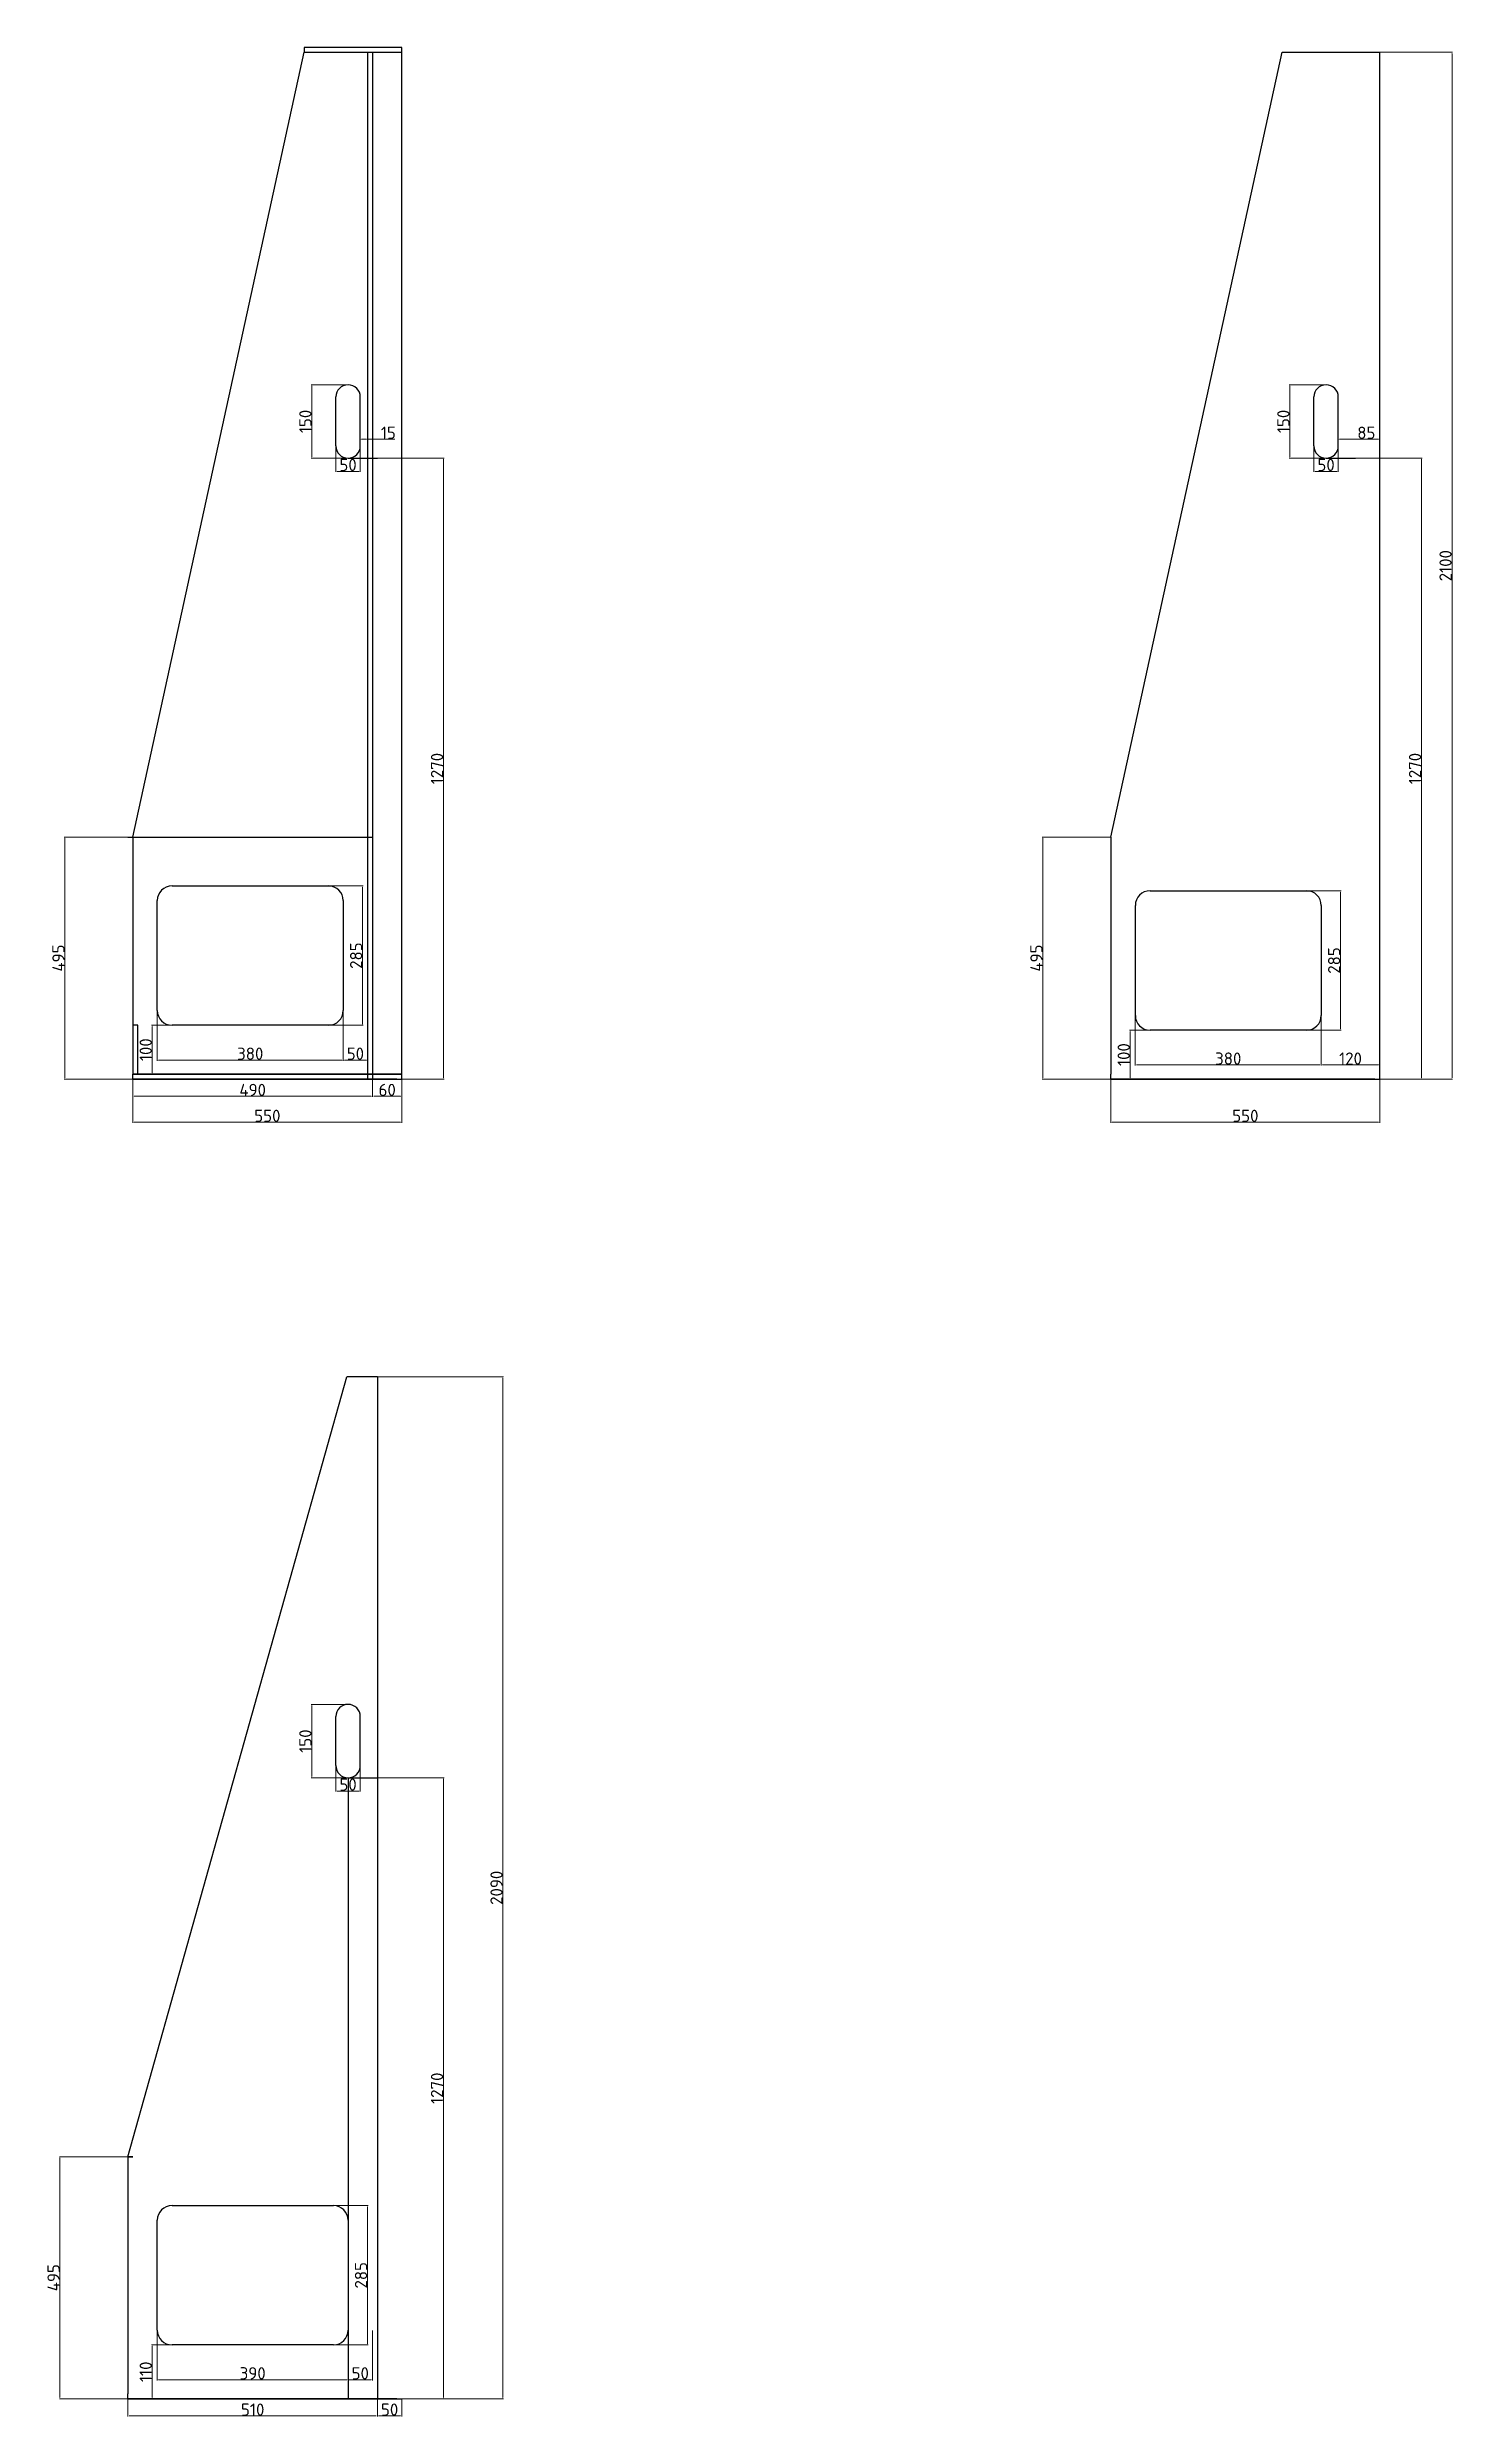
# Model space of a CAD drawing. Header units: inches. Extents: x 13 to 12015, y 11 to 4983.
# Drawn here: x 9142 to 12015, y 97 to 4943 of the extents above; entities that cross this region are included whole.
import ezdxf

# ---------------------------------------------------------------- set-up
doc = ezdxf.new("R2010")
doc.units = ezdxf.units.IN
doc.header["$MEASUREMENT"] = 0
doc.styles.add('Simplex25.085.15', font='isocpeur.ttf', dxfattribs={"height": 2.5})
doc.dimstyles.new('M1.1standart', dxfattribs={"dimtxt": 1, "dimasz": 2.5, "dimexe": 1.25, "dimexo": 0.625, "dimtad": 1, "dimdec": 1, "dimtxsty": 'Simplex25.085.15', "dimcen": 2.5, "dimadec": 0, "dimazin": 0, "dimtfac": 1, "dimtdec": 1, "dimtmove": 0, "dimatfit": 3, "dimldrblk": 'OBLIQUE', "dimfxl": 1.25, "dimlwd": 9, "dimlwe": 9, "dimarcsym": 0})

# ---------------------------------------------------------------- blocks, each defined once
blk = doc.blocks.new('*D93')
at = {"color": 0, "linetype": 'Continuous', "lineweight": 9, "transparency": 16777216}
for p, q in [((9316.4, 3327.5), (9176.7, 3327.5)), ((9177.9, 2835), (9177.9, 3325)), ((9316.4, 2832.5), (9176.7, 2832.5))]:
    blk.add_line(p, q, dxfattribs=at)
at = {"color": 0, "transparency": 16777216}
for points in [[(9177.5, 3325), (9178.4, 3325), (9177.9, 3327.5)], [(9177.5, 2835), (9178.4, 2835), (9177.9, 2832.5)]]:
    blk.add_solid(points, dxfattribs=at)
at = {"layer": 'Defpoints', "color": 0, "transparency": 16777216}
for p in [(9177.9, 3327.5), (9317, 3327.5), (9317, 2832.5)]:
    blk.add_point(p, dxfattribs=at)
at = {"color": 0, "transparency": 16777216, "insert": (9164.8, 3080), "char_height": 2.5, "attachment_point": 5, "rotation": 90, "style": 'Simplex25.085.15'}
blk.add_mtext('{\\H10x;495}', dxfattribs=at)
blk = doc.blocks.new('_Oblique')
at = {"color": 0, "linetype": 'ByBlock', "lineweight": -2}
blk.add_line((-0.5, -0.5), (0.5, 0.5), dxfattribs=at)
blk = doc.blocks.new('*D94')
at = {"color": 0, "linetype": 'Continuous', "lineweight": 9, "transparency": 16777216}
for p, q in [((9367, 2971.9), (9367, 2870.1)), ((9747, 2971.9), (9747, 2870.1)), ((9369.5, 2871.3), (9744.5, 2871.3))]:
    blk.add_line(p, q, dxfattribs=at)
at = {"color": 0, "transparency": 16777216}
for points in [[(9369.5, 2871.7), (9369.5, 2870.9), (9367, 2871.3)], [(9744.5, 2871.7), (9744.5, 2870.9), (9747, 2871.3)]]:
    blk.add_solid(points, dxfattribs=at)
at = {"layer": 'Defpoints', "color": 0, "transparency": 16777216}
for p in [(9367, 2972.5), (9747, 2972.5), (9747, 2871.3)]:
    blk.add_point(p, dxfattribs=at)
at = {"color": 0, "transparency": 16777216, "insert": (9557, 2884.4), "char_height": 2.5, "attachment_point": 5, "style": 'Simplex25.085.15'}
blk.add_mtext('{\\H10x;380}', dxfattribs=at)
blk = doc.blocks.new('*D95')
at = {"color": 0, "linetype": 'Continuous', "lineweight": 9, "transparency": 16777216}
for p, q in [((9717.6, 3227.5), (9787.9, 3227.5)), ((9786.7, 3225), (9786.7, 2945)), ((9717.6, 2942.5), (9787.9, 2942.5))]:
    blk.add_line(p, q, dxfattribs=at)
at = {"color": 0, "transparency": 16777216}
for points in [[(9786.2, 3225), (9787.1, 3225), (9786.7, 3227.5)], [(9786.2, 2945), (9787.1, 2945), (9786.7, 2942.5)]]:
    blk.add_solid(points, dxfattribs=at)
at = {"layer": 'Defpoints', "color": 0, "transparency": 16777216}
for p in [(9717, 3227.5), (9717, 2942.5), (9786.7, 2942.5)]:
    blk.add_point(p, dxfattribs=at)
at = {"color": 0, "transparency": 16777216, "insert": (9773.5, 3085), "char_height": 2.5, "attachment_point": 5, "rotation": 90, "style": 'Simplex25.085.15'}
blk.add_mtext('{\\H10x;285}', dxfattribs=at)
blk = doc.blocks.new('*D96')
at = {"color": 0, "linetype": 'Continuous', "lineweight": 9, "transparency": 16777216}
for p, q in [((9747, 2971.9), (9747, 2870.1)), ((9797, 2971.9), (9797, 2870.1)), ((9749.5, 2871.3), (9794.5, 2871.3))]:
    blk.add_line(p, q, dxfattribs=at)
at = {"color": 0, "transparency": 16777216}
for points in [[(9749.5, 2871.7), (9749.5, 2870.9), (9747, 2871.3)], [(9794.5, 2871.7), (9794.5, 2870.9), (9797, 2871.3)]]:
    blk.add_solid(points, dxfattribs=at)
at = {"layer": 'Defpoints', "color": 0, "transparency": 16777216}
for p in [(9747, 2972.5), (9797, 2972.5), (9797, 2871.3)]:
    blk.add_point(p, dxfattribs=at)
at = {"color": 0, "transparency": 16777216, "insert": (9772, 2884.4), "char_height": 2.5, "attachment_point": 5, "style": 'Simplex25.085.15'}
blk.add_mtext('{\\H10x;50}', dxfattribs=at)
blk = doc.blocks.new('*D97')
at = {"color": 0, "linetype": 'Continuous', "lineweight": 9, "transparency": 16777216}
for p, q in [((9396.4, 2942.5), (9355.2, 2942.5)), ((9356.4, 2940), (9356.4, 2845)), ((9396.4, 2842.5), (9355.2, 2842.5))]:
    blk.add_line(p, q, dxfattribs=at)
at = {"color": 0, "transparency": 16777216}
for points in [[(9356, 2940), (9356.8, 2940), (9356.4, 2942.5)], [(9356, 2845), (9356.8, 2845), (9356.4, 2842.5)]]:
    blk.add_solid(points, dxfattribs=at)
at = {"layer": 'Defpoints', "color": 0, "transparency": 16777216}
for p in [(9397, 2942.5), (9356.4, 2842.5), (9397, 2842.5)]:
    blk.add_point(p, dxfattribs=at)
at = {"color": 0, "transparency": 16777216, "insert": (9343.3, 2892.5), "char_height": 2.5, "attachment_point": 5, "rotation": 90, "style": 'Simplex25.085.15'}
blk.add_mtext('{\\H10x;100}', dxfattribs=at)
blk = doc.blocks.new('*D98')
at = {"color": 0, "linetype": 'Continuous', "lineweight": 9, "transparency": 16777216}
for p, q in [((9317, 2831.9), (9317, 2795.9)), ((9807, 2831.9), (9807, 2795.9)), ((9319.5, 2797.2), (9804.5, 2797.2))]:
    blk.add_line(p, q, dxfattribs=at)
at = {"color": 0, "transparency": 16777216}
for points in [[(9319.5, 2797.6), (9319.5, 2796.7), (9317, 2797.2)], [(9804.5, 2797.6), (9804.5, 2796.7), (9807, 2797.2)]]:
    blk.add_solid(points, dxfattribs=at)
at = {"layer": 'Defpoints', "color": 0, "transparency": 16777216}
for p in [(9317, 2832.5), (9807, 2832.5), (9807, 2797.2)]:
    blk.add_point(p, dxfattribs=at)
at = {"color": 0, "transparency": 16777216, "insert": (9562, 2810.3), "char_height": 2.5, "attachment_point": 5, "style": 'Simplex25.085.15'}
blk.add_mtext('{\\H10x;490}', dxfattribs=at)
blk = doc.blocks.new('*D99')
at = {"color": 0, "linetype": 'Continuous', "lineweight": 9, "transparency": 16777216}
for p, q in [((9807, 2831.9), (9807, 2795.9)), ((9867, 2831.9), (9867, 2795.9)), ((9809.5, 2797.2), (9864.5, 2797.2))]:
    blk.add_line(p, q, dxfattribs=at)
at = {"color": 0, "transparency": 16777216}
for points in [[(9809.5, 2797.6), (9809.5, 2796.7), (9807, 2797.2)], [(9864.5, 2797.6), (9864.5, 2796.7), (9867, 2797.2)]]:
    blk.add_solid(points, dxfattribs=at)
at = {"layer": 'Defpoints', "color": 0, "transparency": 16777216}
for p in [(9807, 2832.5), (9867, 2832.5), (9867, 2797.2)]:
    blk.add_point(p, dxfattribs=at)
at = {"color": 0, "transparency": 16777216, "insert": (9837, 2810.3), "char_height": 2.5, "attachment_point": 5, "style": 'Simplex25.085.15'}
blk.add_mtext('{\\H10x;60}', dxfattribs=at)
blk = doc.blocks.new('*D100')
at = {"color": 0, "linetype": 'Continuous', "lineweight": 9, "transparency": 16777216}
for p, q in [((9756.4, 4252.5), (9681.6, 4252.5)), ((9682.8, 4105), (9682.8, 4250)), ((9756.4, 4102.5), (9681.6, 4102.5))]:
    blk.add_line(p, q, dxfattribs=at)
at = {"color": 0, "transparency": 16777216}
for points in [[(9682.4, 4250), (9683.2, 4250), (9682.8, 4252.5)], [(9682.4, 4105), (9683.2, 4105), (9682.8, 4102.5)]]:
    blk.add_solid(points, dxfattribs=at)
at = {"layer": 'Defpoints', "color": 0, "transparency": 16777216}
for p in [(9682.8, 4252.5), (9757, 4252.5), (9757, 4102.5)]:
    blk.add_point(p, dxfattribs=at)
at = {"color": 0, "transparency": 16777216, "insert": (9669.7, 4177.5), "char_height": 2.5, "attachment_point": 5, "rotation": 90, "style": 'Simplex25.085.15'}
blk.add_mtext('{\\H10x;150}', dxfattribs=at)
blk = doc.blocks.new('*D101')
at = {"color": 0, "linetype": 'Continuous', "lineweight": 9, "transparency": 16777216}
for p, q in [((9732, 4126.9), (9732, 4074.2)), ((9782, 4126.9), (9782, 4074.2)), ((9734.5, 4075.4), (9779.5, 4075.4))]:
    blk.add_line(p, q, dxfattribs=at)
at = {"color": 0, "transparency": 16777216}
for points in [[(9734.5, 4075.9), (9734.5, 4075), (9732, 4075.4)], [(9779.5, 4075.9), (9779.5, 4075), (9782, 4075.4)]]:
    blk.add_solid(points, dxfattribs=at)
at = {"layer": 'Defpoints', "color": 0, "transparency": 16777216}
for p in [(9732, 4127.5), (9782, 4127.5), (9782, 4075.4)]:
    blk.add_point(p, dxfattribs=at)
at = {"color": 0, "transparency": 16777216, "insert": (9757, 4088.6), "char_height": 2.5, "width": 3, "attachment_point": 5, "style": 'Simplex25.085.15'}
blk.add_mtext('{\\H10x;50}', dxfattribs=at)
blk = doc.blocks.new('*D102')
at = {"color": 0, "linetype": 'Continuous', "lineweight": 9, "transparency": 16777216}
for p, q in [((9817.6, 4102.5), (9953.3, 4102.5)), ((9952, 4100), (9952, 2835)), ((9807.6, 2832.5), (9953.3, 2832.5))]:
    blk.add_line(p, q, dxfattribs=at)
at = {"color": 0, "transparency": 16777216}
for points in [[(9951.6, 4100), (9952.4, 4100), (9952, 4102.5)], [(9951.6, 2835), (9952.4, 2835), (9952, 2832.5)]]:
    blk.add_solid(points, dxfattribs=at)
at = {"layer": 'Defpoints', "color": 0, "transparency": 16777216}
for p in [(9817, 4102.5), (9807, 2832.5), (9952, 2832.5)]:
    blk.add_point(p, dxfattribs=at)
at = {"color": 0, "transparency": 16777216, "insert": (9938.9, 3467.5), "char_height": 2.5, "attachment_point": 5, "rotation": 90, "style": 'Simplex25.085.15'}
blk.add_mtext('{\\H10x;1270}', dxfattribs=at)
blk = doc.blocks.new('*D61')
at = {"color": 0, "linetype": 'Continuous', "lineweight": 9, "transparency": 16777216}
for p, q in [((9817.6, 2223.5), (10074.9, 2223.5)), ((10073.6, 2221), (10073.6, 136)), ((9867.6, 133.5), (10074.9, 133.5))]:
    blk.add_line(p, q, dxfattribs=at)
at = {"color": 0, "transparency": 16777216}
for points in [[(10073.2, 2221), (10074, 2221), (10073.6, 2223.5)], [(10073.2, 136), (10074, 136), (10073.6, 133.5)]]:
    blk.add_solid(points, dxfattribs=at)
at = {"layer": 'Defpoints', "color": 0, "transparency": 16777216}
for p in [(9817, 2223.5), (9867, 133.5), (10073.6, 133.5)]:
    blk.add_point(p, dxfattribs=at)
at = {"color": 0, "transparency": 16777216, "insert": (10060.5, 1178.5), "char_height": 2.5, "attachment_point": 5, "rotation": 90, "style": 'Simplex25.085.15'}
blk.add_mtext('{\\H10x;2090}', dxfattribs=at)
blk = doc.blocks.new('*D65')
at = {"color": 0, "linetype": 'Continuous', "lineweight": 9, "transparency": 16777216}
for p, q in [((9306.4, 628.5), (9166.7, 628.5)), ((9167.9, 136), (9167.9, 626)), ((9306.4, 133.5), (9166.7, 133.5))]:
    blk.add_line(p, q, dxfattribs=at)
at = {"color": 0, "transparency": 16777216}
for points in [[(9167.5, 626), (9168.4, 626), (9167.9, 628.5)], [(9167.5, 136), (9168.4, 136), (9167.9, 133.5)]]:
    blk.add_solid(points, dxfattribs=at)
at = {"layer": 'Defpoints', "color": 0, "transparency": 16777216}
for p in [(9167.9, 628.5), (9307, 628.5), (9307, 133.5)]:
    blk.add_point(p, dxfattribs=at)
at = {"color": 0, "transparency": 16777216, "insert": (9154.8, 381), "char_height": 2.5, "attachment_point": 5, "rotation": 90, "style": 'Simplex25.085.15'}
blk.add_mtext('{\\H10x;495}', dxfattribs=at)
blk = doc.blocks.new('*D66')
at = {"color": 0, "linetype": 'Continuous', "lineweight": 9, "transparency": 16777216}
for p, q in [((9367, 272.9), (9367, 171.1)), ((9757, 272.9), (9757, 171.1)), ((9369.5, 172.3), (9754.5, 172.3))]:
    blk.add_line(p, q, dxfattribs=at)
at = {"color": 0, "transparency": 16777216}
for points in [[(9369.5, 172.8), (9369.5, 171.9), (9367, 172.3)], [(9754.5, 172.8), (9754.5, 171.9), (9757, 172.3)]]:
    blk.add_solid(points, dxfattribs=at)
at = {"layer": 'Defpoints', "color": 0, "transparency": 16777216}
for p in [(9367, 273.5), (9757, 273.5), (9757, 172.3)]:
    blk.add_point(p, dxfattribs=at)
at = {"color": 0, "transparency": 16777216, "insert": (9562, 185.5), "char_height": 2.5, "attachment_point": 5, "style": 'Simplex25.085.15'}
blk.add_mtext('{\\H10x;390}', dxfattribs=at)
blk = doc.blocks.new('*D67')
at = {"color": 0, "linetype": 'Continuous', "lineweight": 9, "transparency": 16777216}
for p, q in [((9727.6, 528.5), (9797.9, 528.5)), ((9796.7, 526), (9796.7, 246)), ((9727.6, 243.5), (9797.9, 243.5))]:
    blk.add_line(p, q, dxfattribs=at)
at = {"color": 0, "transparency": 16777216}
for points in [[(9796.2, 526), (9797.1, 526), (9796.7, 528.5)], [(9796.2, 246), (9797.1, 246), (9796.7, 243.5)]]:
    blk.add_solid(points, dxfattribs=at)
at = {"layer": 'Defpoints', "color": 0, "transparency": 16777216}
for p in [(9727, 528.5), (9727, 243.5), (9796.7, 243.5)]:
    blk.add_point(p, dxfattribs=at)
at = {"color": 0, "transparency": 16777216, "insert": (9783.5, 386), "char_height": 2.5, "attachment_point": 5, "rotation": 90, "style": 'Simplex25.085.15'}
blk.add_mtext('{\\H10x;285}', dxfattribs=at)
blk = doc.blocks.new('*D68')
at = {"color": 0, "linetype": 'Continuous', "lineweight": 9, "transparency": 16777216}
for p, q in [((9757, 272.9), (9757, 171.1)), ((9807, 272.9), (9807, 171.1)), ((9759.5, 172.3), (9804.5, 172.3))]:
    blk.add_line(p, q, dxfattribs=at)
at = {"color": 0, "transparency": 16777216}
for points in [[(9759.5, 172.8), (9759.5, 171.9), (9757, 172.3)], [(9804.5, 172.8), (9804.5, 171.9), (9807, 172.3)]]:
    blk.add_solid(points, dxfattribs=at)
at = {"layer": 'Defpoints', "color": 0, "transparency": 16777216}
for p in [(9757, 273.5), (9807, 273.5), (9807, 172.3)]:
    blk.add_point(p, dxfattribs=at)
at = {"color": 0, "transparency": 16777216, "insert": (9782, 185.5), "char_height": 2.5, "attachment_point": 5, "style": 'Simplex25.085.15'}
blk.add_mtext('{\\H10x;50}', dxfattribs=at)
blk = doc.blocks.new('*D69')
at = {"color": 0, "linetype": 'Continuous', "lineweight": 9, "transparency": 16777216}
for p, q in [((9396.4, 243.5), (9355.2, 243.5)), ((9356.4, 241), (9356.4, 136)), ((9396.4, 133.5), (9355.2, 133.5))]:
    blk.add_line(p, q, dxfattribs=at)
at = {"color": 0, "transparency": 16777216}
for points in [[(9356, 241), (9356.8, 241), (9356.4, 243.5)], [(9356, 136), (9356.8, 136), (9356.4, 133.5)]]:
    blk.add_solid(points, dxfattribs=at)
at = {"layer": 'Defpoints', "color": 0, "transparency": 16777216}
for p in [(9397, 243.5), (9356.4, 133.5), (9397, 133.5)]:
    blk.add_point(p, dxfattribs=at)
at = {"color": 0, "transparency": 16777216, "insert": (9343.3, 188.5), "char_height": 2.5, "attachment_point": 5, "rotation": 90, "style": 'Simplex25.085.15'}
blk.add_mtext('{\\H10x;110}', dxfattribs=at)
blk = doc.blocks.new('*D70')
at = {"color": 0, "linetype": 'Continuous', "lineweight": 9, "transparency": 16777216}
for p, q in [((9307, 132.9), (9307, 96.9)), ((9309.5, 98.2), (9814.5, 98.2)), ((9817, 132.9), (9817, 96.9))]:
    blk.add_line(p, q, dxfattribs=at)
at = {"color": 0, "transparency": 16777216}
for points in [[(9309.5, 98.6), (9309.5, 97.8), (9307, 98.2)], [(9814.5, 98.6), (9814.5, 97.8), (9817, 98.2)]]:
    blk.add_solid(points, dxfattribs=at)
at = {"layer": 'Defpoints', "color": 0, "transparency": 16777216}
for p in [(9307, 133.5), (9817, 133.5), (9817, 98.2)]:
    blk.add_point(p, dxfattribs=at)
at = {"color": 0, "transparency": 16777216, "insert": (9562, 111.3), "char_height": 2.5, "attachment_point": 5, "style": 'Simplex25.085.15'}
blk.add_mtext('{\\H10x;510}', dxfattribs=at)
blk = doc.blocks.new('*D62')
at = {"color": 0, "linetype": 'Continuous', "lineweight": 9, "transparency": 16777216}
for p, q in [((9817, 132.9), (9817, 96.9)), ((9819.5, 98.2), (9864.5, 98.2)), ((9867, 132.9), (9867, 96.9))]:
    blk.add_line(p, q, dxfattribs=at)
at = {"color": 0, "transparency": 16777216}
for points in [[(9819.5, 98.6), (9819.5, 97.8), (9817, 98.2)], [(9864.5, 98.6), (9864.5, 97.8), (9867, 98.2)]]:
    blk.add_solid(points, dxfattribs=at)
at = {"layer": 'Defpoints', "color": 0, "transparency": 16777216}
for p in [(9817, 133.5), (9867, 133.5), (9867, 98.2)]:
    blk.add_point(p, dxfattribs=at)
at = {"color": 0, "transparency": 16777216, "insert": (9842, 111.3), "char_height": 2.5, "attachment_point": 5, "style": 'Simplex25.085.15'}
blk.add_mtext('{\\H10x;50}', dxfattribs=at)
blk = doc.blocks.new('*D71')
at = {"color": 0, "linetype": 'Continuous', "lineweight": 9, "transparency": 16777216}
for p, q in [((9756.4, 1553.5), (9681.6, 1553.5)), ((9682.8, 1406), (9682.8, 1551)), ((9756.4, 1403.5), (9681.6, 1403.5))]:
    blk.add_line(p, q, dxfattribs=at)
at = {"color": 0, "transparency": 16777216}
for points in [[(9682.4, 1551), (9683.2, 1551), (9682.8, 1553.5)], [(9682.4, 1406), (9683.2, 1406), (9682.8, 1403.5)]]:
    blk.add_solid(points, dxfattribs=at)
at = {"layer": 'Defpoints', "color": 0, "transparency": 16777216}
for p in [(9682.8, 1553.5), (9757, 1553.5), (9757, 1403.5)]:
    blk.add_point(p, dxfattribs=at)
at = {"color": 0, "transparency": 16777216, "insert": (9669.7, 1478.5), "char_height": 2.5, "attachment_point": 5, "rotation": 90, "style": 'Simplex25.085.15'}
blk.add_mtext('{\\H10x;150}', dxfattribs=at)
blk = doc.blocks.new('*D72')
at = {"color": 0, "linetype": 'Continuous', "lineweight": 9, "transparency": 16777216}
for p, q in [((9732, 1427.9), (9732, 1375.2)), ((9782, 1427.9), (9782, 1375.2)), ((9734.5, 1376.4), (9779.5, 1376.4))]:
    blk.add_line(p, q, dxfattribs=at)
at = {"color": 0, "transparency": 16777216}
for points in [[(9734.5, 1376.9), (9734.5, 1376), (9732, 1376.4)], [(9779.5, 1376.9), (9779.5, 1376), (9782, 1376.4)]]:
    blk.add_solid(points, dxfattribs=at)
at = {"layer": 'Defpoints', "color": 0, "transparency": 16777216}
for p in [(9732, 1428.5), (9782, 1428.5), (9782, 1376.4)]:
    blk.add_point(p, dxfattribs=at)
at = {"color": 0, "transparency": 16777216, "insert": (9757, 1389.6), "char_height": 2.5, "width": 3, "attachment_point": 5, "style": 'Simplex25.085.15'}
blk.add_mtext('{\\H10x;50}', dxfattribs=at)
blk = doc.blocks.new('*D73')
at = {"color": 0, "linetype": 'Continuous', "lineweight": 9, "transparency": 16777216}
for p, q in [((9817.6, 1403.5), (9953.3, 1403.5)), ((9952, 1401), (9952, 136)), ((9817.6, 133.5), (9953.3, 133.5))]:
    blk.add_line(p, q, dxfattribs=at)
at = {"color": 0, "transparency": 16777216}
for points in [[(9951.6, 1401), (9952.4, 1401), (9952, 1403.5)], [(9951.6, 136), (9952.4, 136), (9952, 133.5)]]:
    blk.add_solid(points, dxfattribs=at)
at = {"layer": 'Defpoints', "color": 0, "transparency": 16777216}
for p in [(9817, 1403.5), (9817, 133.5), (9952, 133.5)]:
    blk.add_point(p, dxfattribs=at)
at = {"color": 0, "transparency": 16777216, "insert": (9938.9, 768.5), "char_height": 2.5, "attachment_point": 5, "rotation": 90, "style": 'Simplex25.085.15'}
blk.add_mtext('{\\H10x;1270}', dxfattribs=at)
blk = doc.blocks.new('*D74')
at = {"color": 0, "linetype": 'Continuous', "lineweight": 9, "transparency": 16777216}
for p, q in [((9317, 2831.9), (9317, 2743)), ((9867, 2831.9), (9867, 2743)), ((9319.5, 2744.2), (9864.5, 2744.2))]:
    blk.add_line(p, q, dxfattribs=at)
at = {"color": 0, "transparency": 16777216}
for points in [[(9319.5, 2744.6), (9319.5, 2743.8), (9317, 2744.2)], [(9864.5, 2744.6), (9864.5, 2743.8), (9867, 2744.2)]]:
    blk.add_solid(points, dxfattribs=at)
at = {"layer": 'Defpoints', "color": 0, "transparency": 16777216}
for p in [(9317, 2832.5), (9867, 2832.5), (9867, 2744.2)]:
    blk.add_point(p, dxfattribs=at)
at = {"color": 0, "transparency": 16777216, "insert": (9592, 2757.4), "char_height": 2.5, "attachment_point": 5, "style": 'Simplex25.085.15'}
blk.add_mtext('{\\H10x;550}', dxfattribs=at)
blk = doc.blocks.new('*D75')
at = {"color": 0, "linetype": 'Continuous', "lineweight": 9, "transparency": 16777216}
for p, q in [((9782, 4128.1), (9782, 4142.4)), ((9784.5, 4141.1), (9794.5, 4141.1)), ((9797, 4128.1), (9797, 4142.4)), ((9797, 4141.1), (9852.4, 4141.1))]:
    blk.add_line(p, q, dxfattribs=at)
at = {"color": 0, "transparency": 16777216}
for points in [[(9784.5, 4141.6), (9784.5, 4140.7), (9782, 4141.1)], [(9794.5, 4141.6), (9794.5, 4140.7), (9797, 4141.1)]]:
    blk.add_solid(points, dxfattribs=at)
at = {"layer": 'Defpoints', "color": 0, "transparency": 16777216}
for p in [(9782, 4127.5), (9797, 4141.1), (9797, 4127.5)]:
    blk.add_point(p, dxfattribs=at)
at = {"color": 0, "transparency": 16777216, "insert": (9839.3, 4154.3), "char_height": 2.5, "attachment_point": 5, "style": 'Simplex25.085.15'}
blk.add_mtext('{\\H10x;15}', dxfattribs=at)
blk = doc.blocks.new('*D76')
at = {"color": 0, "linetype": 'Continuous', "lineweight": 9, "transparency": 16777216}
for p, q in [((11316.1, 3327.5), (11176.4, 3327.5)), ((11177.6, 2835), (11177.6, 3325)), ((11316.1, 2832.5), (11176.4, 2832.5))]:
    blk.add_line(p, q, dxfattribs=at)
at = {"color": 0, "transparency": 16777216}
for points in [[(11177.2, 3325), (11178, 3325), (11177.6, 3327.5)], [(11177.2, 2835), (11178, 2835), (11177.6, 2832.5)]]:
    blk.add_solid(points, dxfattribs=at)
at = {"layer": 'Defpoints', "color": 0, "transparency": 16777216}
for p in [(11177.6, 3327.5), (11316.7, 3327.5), (11316.7, 2832.5)]:
    blk.add_point(p, dxfattribs=at)
at = {"color": 0, "transparency": 16777216, "insert": (11164.5, 3080), "char_height": 2.5, "attachment_point": 5, "rotation": 90, "style": 'Simplex25.085.15'}
blk.add_mtext('{\\H10x;495}', dxfattribs=at)
blk = doc.blocks.new('*D77')
at = {"color": 0, "linetype": 'Continuous', "lineweight": 9, "transparency": 16777216}
for p, q in [((11366.7, 2961.9), (11366.7, 2860.1)), ((11746.7, 2961.9), (11746.7, 2860.1)), ((11369.2, 2861.3), (11744.2, 2861.3))]:
    blk.add_line(p, q, dxfattribs=at)
at = {"color": 0, "transparency": 16777216}
for points in [[(11369.2, 2861.7), (11369.2, 2860.9), (11366.7, 2861.3)], [(11744.2, 2861.7), (11744.2, 2860.9), (11746.7, 2861.3)]]:
    blk.add_solid(points, dxfattribs=at)
at = {"layer": 'Defpoints', "color": 0, "transparency": 16777216}
for p in [(11366.7, 2962.5), (11746.7, 2962.5), (11746.7, 2861.3)]:
    blk.add_point(p, dxfattribs=at)
at = {"color": 0, "transparency": 16777216, "insert": (11556.7, 2874.4), "char_height": 2.5, "attachment_point": 5, "style": 'Simplex25.085.15'}
blk.add_mtext('{\\H10x;380}', dxfattribs=at)
blk = doc.blocks.new('*D78')
at = {"color": 0, "linetype": 'Continuous', "lineweight": 9, "transparency": 16777216}
for p, q in [((11717.3, 3217.5), (11787.6, 3217.5)), ((11786.4, 3215), (11786.4, 2935)), ((11717.3, 2932.5), (11787.6, 2932.5))]:
    blk.add_line(p, q, dxfattribs=at)
at = {"color": 0, "transparency": 16777216}
for points in [[(11785.9, 3215), (11786.8, 3215), (11786.4, 3217.5)], [(11785.9, 2935), (11786.8, 2935), (11786.4, 2932.5)]]:
    blk.add_solid(points, dxfattribs=at)
at = {"layer": 'Defpoints', "color": 0, "transparency": 16777216}
for p in [(11716.7, 3217.5), (11716.7, 2932.5), (11786.4, 2932.5)]:
    blk.add_point(p, dxfattribs=at)
at = {"color": 0, "transparency": 16777216, "insert": (11773.2, 3075), "char_height": 2.5, "attachment_point": 5, "rotation": 90, "style": 'Simplex25.085.15'}
blk.add_mtext('{\\H10x;285}', dxfattribs=at)
blk = doc.blocks.new('*D79')
at = {"color": 0, "linetype": 'Continuous', "lineweight": 9, "transparency": 16777216}
for p, q in [((11746.7, 2961.9), (11746.7, 2860.1)), ((11866.7, 2961.9), (11866.7, 2860.1)), ((11749.2, 2861.3), (11864.2, 2861.3))]:
    blk.add_line(p, q, dxfattribs=at)
at = {"color": 0, "transparency": 16777216}
for points in [[(11749.2, 2861.7), (11749.2, 2860.9), (11746.7, 2861.3)], [(11864.2, 2861.7), (11864.2, 2860.9), (11866.7, 2861.3)]]:
    blk.add_solid(points, dxfattribs=at)
at = {"layer": 'Defpoints', "color": 0, "transparency": 16777216}
for p in [(11746.7, 2962.5), (11866.7, 2962.5), (11866.7, 2861.3)]:
    blk.add_point(p, dxfattribs=at)
at = {"color": 0, "transparency": 16777216, "insert": (11806.7, 2874.4), "char_height": 2.5, "attachment_point": 5, "style": 'Simplex25.085.15'}
blk.add_mtext('{\\H10x;120}', dxfattribs=at)
blk = doc.blocks.new('*D80')
at = {"color": 0, "linetype": 'Continuous', "lineweight": 9, "transparency": 16777216}
for p, q in [((11396.1, 2932.5), (11354.8, 2932.5)), ((11356.1, 2930), (11356.1, 2835)), ((11396.1, 2832.5), (11354.8, 2832.5))]:
    blk.add_line(p, q, dxfattribs=at)
at = {"color": 0, "transparency": 16777216}
for points in [[(11355.7, 2930), (11356.5, 2930), (11356.1, 2932.5)], [(11355.7, 2835), (11356.5, 2835), (11356.1, 2832.5)]]:
    blk.add_solid(points, dxfattribs=at)
at = {"layer": 'Defpoints', "color": 0, "transparency": 16777216}
for p in [(11396.7, 2932.5), (11356.1, 2832.5), (11396.7, 2832.5)]:
    blk.add_point(p, dxfattribs=at)
at = {"color": 0, "transparency": 16777216, "insert": (11343, 2882.5), "char_height": 2.5, "attachment_point": 5, "rotation": 90, "style": 'Simplex25.085.15'}
blk.add_mtext('{\\H10x;100}', dxfattribs=at)
blk = doc.blocks.new('*D81')
at = {"color": 0, "linetype": 'Continuous', "lineweight": 9, "transparency": 16777216}
for p, q in [((11756.1, 4252.5), (11681.3, 4252.5)), ((11682.5, 4105), (11682.5, 4250)), ((11756.1, 4102.5), (11681.3, 4102.5))]:
    blk.add_line(p, q, dxfattribs=at)
at = {"color": 0, "transparency": 16777216}
for points in [[(11682.1, 4250), (11682.9, 4250), (11682.5, 4252.5)], [(11682.1, 4105), (11682.9, 4105), (11682.5, 4102.5)]]:
    blk.add_solid(points, dxfattribs=at)
at = {"layer": 'Defpoints', "color": 0, "transparency": 16777216}
for p in [(11682.5, 4252.5), (11756.7, 4252.5), (11756.7, 4102.5)]:
    blk.add_point(p, dxfattribs=at)
at = {"color": 0, "transparency": 16777216, "insert": (11669.4, 4177.5), "char_height": 2.5, "attachment_point": 5, "rotation": 90, "style": 'Simplex25.085.15'}
blk.add_mtext('{\\H10x;150}', dxfattribs=at)
blk = doc.blocks.new('*D82')
at = {"color": 0, "linetype": 'Continuous', "lineweight": 9, "transparency": 16777216}
for p, q in [((11731.7, 4126.9), (11731.7, 4074.2)), ((11781.7, 4126.9), (11781.7, 4074.2)), ((11734.2, 4075.4), (11779.2, 4075.4))]:
    blk.add_line(p, q, dxfattribs=at)
at = {"color": 0, "transparency": 16777216}
for points in [[(11734.2, 4075.9), (11734.2, 4075), (11731.7, 4075.4)], [(11779.2, 4075.9), (11779.2, 4075), (11781.7, 4075.4)]]:
    blk.add_solid(points, dxfattribs=at)
at = {"layer": 'Defpoints', "color": 0, "transparency": 16777216}
for p in [(11731.7, 4127.5), (11781.7, 4127.5), (11781.7, 4075.4)]:
    blk.add_point(p, dxfattribs=at)
at = {"color": 0, "transparency": 16777216, "insert": (11756.7, 4088.6), "char_height": 2.5, "width": 3, "attachment_point": 5, "style": 'Simplex25.085.15'}
blk.add_mtext('{\\H10x;50}', dxfattribs=at)
blk = doc.blocks.new('*D83')
at = {"color": 0, "linetype": 'Continuous', "lineweight": 9, "transparency": 16777216}
for p, q in [((11817.3, 4102.5), (11953, 4102.5)), ((11951.7, 4100), (11951.7, 2835)), ((11807.3, 2832.5), (11953, 2832.5))]:
    blk.add_line(p, q, dxfattribs=at)
at = {"color": 0, "transparency": 16777216}
for points in [[(11951.3, 4100), (11952.1, 4100), (11951.7, 4102.5)], [(11951.3, 2835), (11952.1, 2835), (11951.7, 2832.5)]]:
    blk.add_solid(points, dxfattribs=at)
at = {"layer": 'Defpoints', "color": 0, "transparency": 16777216}
for p in [(11816.7, 4102.5), (11806.7, 2832.5), (11951.7, 2832.5)]:
    blk.add_point(p, dxfattribs=at)
at = {"color": 0, "transparency": 16777216, "insert": (11938.6, 3467.5), "char_height": 2.5, "attachment_point": 5, "rotation": 90, "style": 'Simplex25.085.15'}
blk.add_mtext('{\\H10x;1270}', dxfattribs=at)
blk = doc.blocks.new('*D84')
at = {"color": 0, "linetype": 'Continuous', "lineweight": 9, "transparency": 16777216}
for p, q in [((11316.7, 2831.9), (11316.7, 2743)), ((11866.7, 2831.9), (11866.7, 2743)), ((11319.2, 2744.2), (11864.2, 2744.2))]:
    blk.add_line(p, q, dxfattribs=at)
at = {"color": 0, "transparency": 16777216}
for points in [[(11319.2, 2744.6), (11319.2, 2743.8), (11316.7, 2744.2)], [(11864.2, 2744.6), (11864.2, 2743.8), (11866.7, 2744.2)]]:
    blk.add_solid(points, dxfattribs=at)
at = {"layer": 'Defpoints', "color": 0, "transparency": 16777216}
for p in [(11316.7, 2832.5), (11866.7, 2832.5), (11866.7, 2744.2)]:
    blk.add_point(p, dxfattribs=at)
at = {"color": 0, "transparency": 16777216, "insert": (11591.7, 2757.4), "char_height": 2.5, "attachment_point": 5, "style": 'Simplex25.085.15'}
blk.add_mtext('{\\H10x;550}', dxfattribs=at)
blk = doc.blocks.new('*D85')
at = {"color": 0, "linetype": 'Continuous', "lineweight": 9, "transparency": 16777216}
for p, q in [((11781.7, 4128.1), (11781.7, 4142.4)), ((11784.2, 4141.1), (11864.2, 4141.1)), ((11866.7, 4128.1), (11866.7, 4142.4))]:
    blk.add_line(p, q, dxfattribs=at)
at = {"color": 0, "transparency": 16777216}
for points in [[(11784.2, 4141.6), (11784.2, 4140.7), (11781.7, 4141.1)], [(11864.2, 4141.6), (11864.2, 4140.7), (11866.7, 4141.1)]]:
    blk.add_solid(points, dxfattribs=at)
at = {"layer": 'Defpoints', "color": 0, "transparency": 16777216}
for p in [(11781.7, 4127.5), (11866.7, 4141.1), (11866.7, 4127.5)]:
    blk.add_point(p, dxfattribs=at)
at = {"color": 0, "transparency": 16777216, "insert": (11839, 4154.3), "char_height": 2.5, "attachment_point": 5, "style": 'Simplex25.085.15'}
blk.add_mtext('{\\H10x;85}', dxfattribs=at)
blk = doc.blocks.new('*D86')
at = {"color": 0, "linetype": 'Continuous', "lineweight": 9, "transparency": 16777216}
for p, q in [((11867.3, 4932.5), (12015.4, 4932.5)), ((12014.2, 2835), (12014.2, 4930)), ((11867.3, 2832.5), (12015.4, 2832.5))]:
    blk.add_line(p, q, dxfattribs=at)
at = {"color": 0, "transparency": 16777216}
for points in [[(12013.7, 4930), (12014.6, 4930), (12014.2, 4932.5)], [(12013.7, 2835), (12014.6, 2835), (12014.2, 2832.5)]]:
    blk.add_solid(points, dxfattribs=at)
at = {"layer": 'Defpoints', "color": 0, "transparency": 16777216}
for p in [(11866.7, 4932.5), (12014.2, 4932.5), (11866.7, 2832.5)]:
    blk.add_point(p, dxfattribs=at)
at = {"color": 0, "transparency": 16777216, "insert": (12001, 3882.5), "char_height": 2.5, "attachment_point": 5, "rotation": 90, "style": 'Simplex25.085.15'}
blk.add_mtext('{\\H10x;2100}', dxfattribs=at)

msp = doc.modelspace()

# ---------------------------------------------------------------- linework, layer by layer
at = {"color": 30, "true_color": 0xf8991e}
for p, q in [((9867.00671, 4942.50775), (9667.00671, 4942.50775)), ((9667.00671, 4942.50775), (9667.00671, 4932.50775)), ((9867.00671, 4932.50775), (9867.00671, 4942.50775)), ((9317.00671, 3327.50775), (9667.00671, 4932.50775)), ((9667.00671, 4932.50775), (9867.00671, 4932.50775)), ((9797.00671, 4932.50775), (9797.00671, 2832.50775)), ((9807.00671, 4932.50775), (9807.00671, 2832.50775)), ((9867.00671, 2842.50775), (9867.00671, 4932.50775)), ((11316.70575, 3327.50775), (11666.70575, 4932.50775)), ((11666.70575, 4932.50775), (11866.70575, 4932.50775)), ((11866.70575, 2842.50775), (11866.70575, 4932.50775)), ((9732.00671, 4177.50775), (9732.00671, 4227.50775)), ((9782.00671, 4177.50775), (9782.00671, 4227.50775)), ((11731.70575, 4177.50775), (11731.70575, 4227.50775)), ((11781.70575, 4177.50775), (11781.70575, 4227.50775)), ((9732.00671, 4127.50775), (9732.00671, 4177.50775)), ((9782.00671, 4127.50775), (9782.00671, 4177.50775)), ((11731.70575, 4127.50775), (11731.70575, 4177.50775)), ((11781.70575, 4127.50775), (11781.70575, 4177.50775)), ((9307.00671, 3327.50775), (9807.00671, 3327.50775)), ((9317.00671, 3327.50775), (9317.00671, 2942.50775)), ((11316.70575, 3327.50775), (11316.70575, 2842.50775)), ((9317.00671, 2832.50775), (9317.00671, 2842.50775)), ((9867.00671, 2842.50775), (9807.00671, 2842.50775)), ((9807.00671, 2832.50775), (9867.00671, 2832.50775)), ((9857.00671, 2832.50775), (9867.00671, 2832.50775)), ((9867.00671, 2832.50775), (9867.00671, 2842.50775)), ((9867.00671, 2832.50775), (9867.00671, 2842.50775)), ((11316.70575, 2832.50775), (11316.70575, 2842.50775)), ((11806.70575, 2832.50775), (11866.70575, 2832.50775)), ((11856.70575, 2832.50775), (11866.70575, 2832.50775)), ((11866.70575, 2832.50775), (11866.70575, 2842.50775)), ((11866.70575, 2832.50775), (11866.70575, 2842.50775)), ((9307.00671, 628.52043), (9754.20298, 2223.52043)), ((9817.00671, 2223.52043), (9754.20298, 2223.52043)), ((9817.00671, 2223.52043), (9817.00671, 133.52043)), ((9817.00671, 2223.52043), (9817.00671, 133.52043)), ((9732.00671, 1478.52043), (9732.00671, 1528.52043)), ((9782.00671, 1478.52043), (9782.00671, 1528.52043)), ((9732.00671, 1428.52043), (9732.00671, 1478.52043)), ((9782.00671, 1428.52043), (9782.00671, 1478.52043)), ((9307.00671, 628.52043), (9317.00671, 628.52043)), ((9307.00671, 133.52043), (9307.00671, 143.52043)), ((9857.00671, 133.52043), (9867.00671, 133.52043))]:
    msp.add_line(p, q, dxfattribs=at)
for p, q in [((9757.00671, 4102.50775), (9817.00671, 4102.50775)), ((11756.70575, 4102.50775), (11816.70575, 4102.50775)), ((9757.00671, 1403.52043), (9817.00671, 1403.52043)), ((9757.00671, 1403.52043), (9757.00671, 133.52043)), ((9807.00671, 133.52043), (9817.00671, 133.52043))]:
    msp.add_line(p, q)
for points in [[(9397.00671, 3227.50775), (9727.00671, 3227.50775)], [(11396.70575, 3217.50775), (11726.70575, 3217.50775)], [(9367.00671, 2972.50775), (9367.00671, 3197.50775)], [(9747.00671, 3197.50775), (9747.00671, 2972.50775)], [(11366.70575, 2962.50775), (11366.70575, 3187.50775)], [(11746.70575, 3187.50775), (11746.70575, 2962.50775)], [(9727.00671, 2942.50775), (9397.00671, 2942.50775)], [(11726.70575, 2932.50775), (11396.70575, 2932.50775)], [(9317.00671, 628.52043), (9307.00671, 628.52043), (9307.00671, 143.52043)], [(9367.00671, 273.52043), (9367.00671, 498.52043)], [(9397.00671, 528.52043), (9727.00671, 528.52043)], [(9757.00671, 498.52043), (9757.00671, 273.52043)], [(9727.00671, 243.52043), (9397.00671, 243.52043)]]:
    msp.add_lwpolyline(points, dxfattribs=at)
for points in [[(9397.00671, 3227.50775), (9397.00671, 3227.50775), (9397.00671, 3227.50775), (9397.00671, 3227.50775)], [(11396.70575, 3217.50775), (11396.70575, 3217.50775), (11396.70575, 3217.50775), (11396.70575, 3217.50775)], [(9317.00671, 2842.50775), (9327.00671, 2842.50775), (9327.00671, 2942.50775), (9317.00671, 2942.50775)], [(9867.00671, 2842.50775), (9317.00671, 2842.50775), (9317.00671, 2842.50775), (9867.00671, 2842.50775)], [(9857.00671, 2832.50775), (9317.00671, 2832.50775), (9317.00671, 2832.50775), (9857.00671, 2832.50775)], [(11856.70575, 2832.50775), (11316.70575, 2832.50775), (11316.70575, 2832.50775), (11856.70575, 2832.50775)], [(9397.00671, 528.52043), (9397.00671, 528.52043), (9397.00671, 528.52043), (9397.00671, 528.52043)], [(9857.00671, 133.52043), (9307.00671, 133.52043), (9307.00671, 133.52043), (9857.00671, 133.52043)]]:
    msp.add_lwpolyline(points, close=True, dxfattribs=at)
for centre, radius, start, end in [((9757.00671, 4227.50775), 25, 0, 180), ((11756.70575, 4227.50775), 25, 0, 180), ((9757.00671, 4127.50775), 25, 180, 0), ((11756.70575, 4127.50775), 25, 180, 0), ((9397.00671, 3197.50775), 30, 90, 180), ((9717.00671, 3197.50775), 30, 0, 90), ((11396.70575, 3187.50775), 30, 90, 180), ((11716.70575, 3187.50775), 30, 0, 90), ((9397.00671, 2972.50775), 30, 180, 270), ((9717.00671, 2972.50775), 30, 270, 0), ((11396.70575, 2962.50775), 30, 180, 270), ((11716.70575, 2962.50775), 30, 270, 0), ((9757.00671, 1528.52043), 25, 0, 180), ((9757.00671, 1428.52043), 25, 180, 0), ((9397.00671, 498.52043), 30, 90, 180), ((9727.00671, 498.52043), 30, 0, 90), ((9397.00671, 273.52043), 30, 180, 270), ((9727.00671, 273.52043), 30, 270, 0)]:
    msp.add_arc(centre, radius, start, end, dxfattribs=at)

# ---------------------------------------------------------------- dimensions: what is measured, and where the dimension line sits
dim = msp.add_linear_dim(base=(12014.16479, 4932.50775), p1=(11866.70575, 2832.50775), p2=(11866.70575, 4932.50775), angle=90, text='{\\H10x;<>}', dimstyle='M1.1standart', override={"dimarcsym": 1})
dim.commit()
dim.dimension.update_dxf_attribs({"geometry": '*D86', "text_midpoint": (12014.16479, 3882.50775), "dimtype": 160})
for base, p1, p2, picture, middle in [((9682.82514, 4252.50775), (9757.00671, 4102.50775), (9757.00671, 4252.50775), '*D100', (9669.70014, 4177.50775)), ((11682.52418, 4252.50775), (11756.70575, 4102.50775), (11756.70575, 4252.50775), '*D81', (11669.39918, 4177.50775)), ((9952.02034, 2832.50775), (9817.00671, 4102.50775), (9807.00671, 2832.50775), '*D102', (9938.89534, 3467.50775)), ((11951.71938, 2832.50775), (11816.70575, 4102.50775), (11806.70575, 2832.50775), '*D83', (11938.59438, 3467.50775)), ((9177.93364, 3327.50775), (9317.00671, 2832.50775), (9317.00671, 3327.50775), '*D93', (9164.80864, 3080.00775)), ((11177.63268, 3327.50775), (11316.70575, 2832.50775), (11316.70575, 3327.50775), '*D76', (11164.50768, 3080.00775)), ((9786.65154, 2942.50775), (9717.00671, 3227.50775), (9717.00671, 2942.50775), '*D95', (9773.52654, 3085.00775)), ((11786.35058, 2932.50775), (11716.70575, 3217.50775), (11716.70575, 2932.50775), '*D78', (11773.22558, 3075.00775)), ((9356.40081, 2842.50775), (9397.00671, 2942.50775), (9397.00671, 2842.50775), '*D97', (9343.27581, 2892.50775)), ((11356.09985, 2832.50775), (11396.70575, 2932.50775), (11396.70575, 2832.50775), '*D80', (11342.97485, 2882.50775)), ((10073.62165, 133.52043), (9817.00671, 2223.52043), (9867.00671, 133.52043), '*D61', (10060.49665, 1178.52043)), ((9682.82514, 1553.52043), (9757.00671, 1403.52043), (9757.00671, 1553.52043), '*D71', (9669.70014, 1478.52043)), ((9952.02034, 133.52043), (9817.00671, 1403.52043), (9817.00671, 133.52043), '*D73', (9938.89534, 768.52043)), ((9167.93364, 628.52043), (9307.00671, 133.52043), (9307.00671, 628.52043), '*D65', (9154.80864, 381.02043)), ((9796.65154, 243.52043), (9727.00671, 528.52043), (9727.00671, 243.52043), '*D67', (9783.52654, 386.02043)), ((9356.40081, 133.52043), (9397.00671, 243.52043), (9397.00671, 133.52043), '*D69', (9343.27581, 188.52043))]:
    dim = msp.add_linear_dim(base=base, p1=p1, p2=p2, angle=90, text='{\\H10x;<>}', dimstyle='M1.1standart', override={"dimarcsym": 1})
    dim.commit()
    dim.dimension.update_dxf_attribs({"geometry": picture, "text_midpoint": middle})
for base, p1, p2, picture, middle in [((9782.00671, 4075.43532), (9732.00671, 4127.50775), (9782.00671, 4127.50775), '*D101', (9757.00671, 4088.56032)), ((11781.70575, 4075.43532), (11731.70575, 4127.50775), (11781.70575, 4127.50775), '*D82', (11756.70575, 4088.56032)), ((9747.00671, 2871.32416), (9367.00671, 2972.50775), (9747.00671, 2972.50775), '*D94', (9557.00671, 2884.44916)), ((9797.00671, 2871.32416), (9747.00671, 2972.50775), (9797.00671, 2972.50775), '*D96', (9772.00671, 2884.44916)), ((11746.70575, 2861.32416), (11366.70575, 2962.50775), (11746.70575, 2962.50775), '*D77', (11556.70575, 2874.44916)), ((11866.70575, 2861.32416), (11746.70575, 2962.50775), (11866.70575, 2962.50775), '*D79', (11806.70575, 2874.44916)), ((9807.00671, 2797.15503), (9317.00671, 2832.50775), (9807.00671, 2832.50775), '*D98', (9562.00671, 2810.28003)), ((9867.00671, 2744.22559), (9317.00671, 2832.50775), (9867.00671, 2832.50775), '*D74', (9592.00671, 2757.35059)), ((9867.00671, 2797.15503), (9807.00671, 2832.50775), (9867.00671, 2832.50775), '*D99', (9837.00671, 2810.28003)), ((11866.70575, 2744.22559), (11316.70575, 2832.50775), (11866.70575, 2832.50775), '*D84', (11591.70575, 2757.35059)), ((9782.00671, 1376.448), (9732.00671, 1428.52043), (9782.00671, 1428.52043), '*D72', (9757.00671, 1389.573)), ((9757.00671, 172.33684), (9367.00671, 273.52043), (9757.00671, 273.52043), '*D66', (9562.00671, 185.46184)), ((9807.00671, 172.33684), (9757.00671, 273.52043), (9807.00671, 273.52043), '*D68', (9782.00671, 185.46184)), ((9817.00671, 98.16771), (9307.00671, 133.52043), (9817.00671, 133.52043), '*D70', (9562.00671, 111.29271)), ((9867.00671, 98.16771), (9817.00671, 133.52043), (9867.00671, 133.52043), '*D62', (9842.00671, 111.29271))]:
    dim = msp.add_linear_dim(base=base, p1=p1, p2=p2, text='{\\H10x;<>}', dimstyle='M1.1standart', override={"dimarcsym": 1})
    dim.commit()
    dim.dimension.update_dxf_attribs({"geometry": picture, "text_midpoint": middle})
for base, p1, p2, picture, middle in [((9797.00671, 4141.14757), (9782.00671, 4127.50775), (9797.00671, 4127.50775), '*D75', (9839.27722, 4141.14757)), ((11866.70575, 4141.14757), (11781.70575, 4127.50775), (11866.70575, 4127.50775), '*D85', (11838.97626, 4141.14757))]:
    dim = msp.add_linear_dim(base=base, p1=p1, p2=p2, text='{\\H10x;<>}', dimstyle='M1.1standart', override={"dimarcsym": 1})
    dim.commit()
    dim.dimension.update_dxf_attribs({"geometry": picture, "text_midpoint": middle, "dimtype": 160})

doc.saveas('drawing.dxf')
